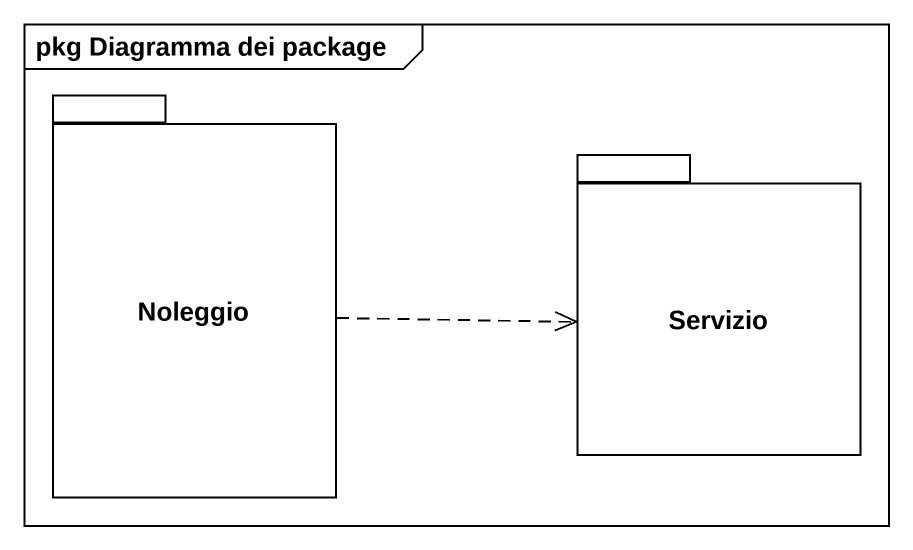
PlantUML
@startuml
mainframe pkg Diagramma dei package
package Noleggio {
}
package Servizio {
}
Noleggio .right.> Servizio
@enduml
